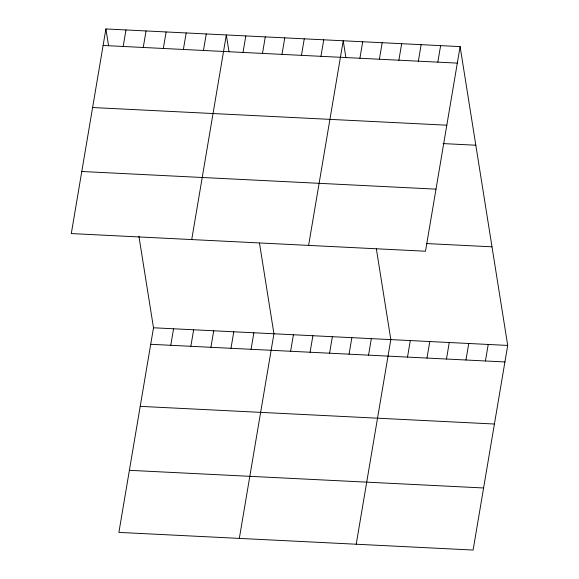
<?xml version="1.0" encoding="UTF-8"?>
<svg xmlns="http://www.w3.org/2000/svg" width="579" height="579" viewBox="0 0 579 579"><rect width="100%" height="100%" fill="white"/><g stroke="black" fill="none" stroke-linecap="round" stroke-linejoin="round"><path stroke-width="0.87" d="M105.899 28.95L71.289 233.569L425.5 251.221L460.11 46.602L105.899 28.95L108.562 45.676M123.175 46.465L125.969 29.949M143.245 47.464L146.038 30.948M163.321 48.47L166.115 31.954M183.391 49.468L186.185 32.952M138.909 236.21L153.5 327.779L118.89 532.398L473.101 550.05L507.711 345.431L460.11 46.602M203.461 50.467L206.254 33.951M170.776 345.294L173.57 328.778M191.721 239.568L226.331 34.95L228.994 51.683M190.853 346.293L193.647 329.784M243.021 52.436L245.814 35.927M210.922 347.299L213.716 330.783M262.497 53.413L265.291 36.897M230.992 348.297L233.786 331.781M281.98 54.383L284.774 37.867M251.069 349.296L253.863 332.78M301.464 55.352L304.257 38.836M239.322 538.398L273.932 333.779L259.486 243.093M320.947 56.322L323.741 39.806M290.622 351.265L293.415 334.756M308.614 245.395L343.217 40.776L345.887 57.509M310.098 352.242L312.892 335.726M359.906 58.262L362.7 41.753M329.581 353.212L332.375 336.696M379.39 59.239L382.183 42.723M349.065 354.182L351.858 337.666M398.873 60.209L401.667 43.693M368.548 355.151L371.342 338.635M418.349 61.179L421.143 44.663M356.215 544.224L390.818 339.605L376.372 248.919M437.833 62.148L440.626 45.632M407.507 357.098L410.301 340.582M426.991 358.068L429.784 341.552M446.474 359.038L449.268 342.522M465.957 360.008L468.751 343.492M485.434 360.978L488.227 344.462M103.105 45.466L457.316 63.118M92.604 107.535L446.814 125.194M443.051 143.585L475.815 145.22M81.791 171.493L436.001 189.145M426.47 243.556L492.005 246.82M153.5 327.779L507.711 345.431M150.706 344.295L504.917 361.947M140.205 406.364L494.415 424.023M129.392 470.322L483.603 487.974"/></g></svg>
